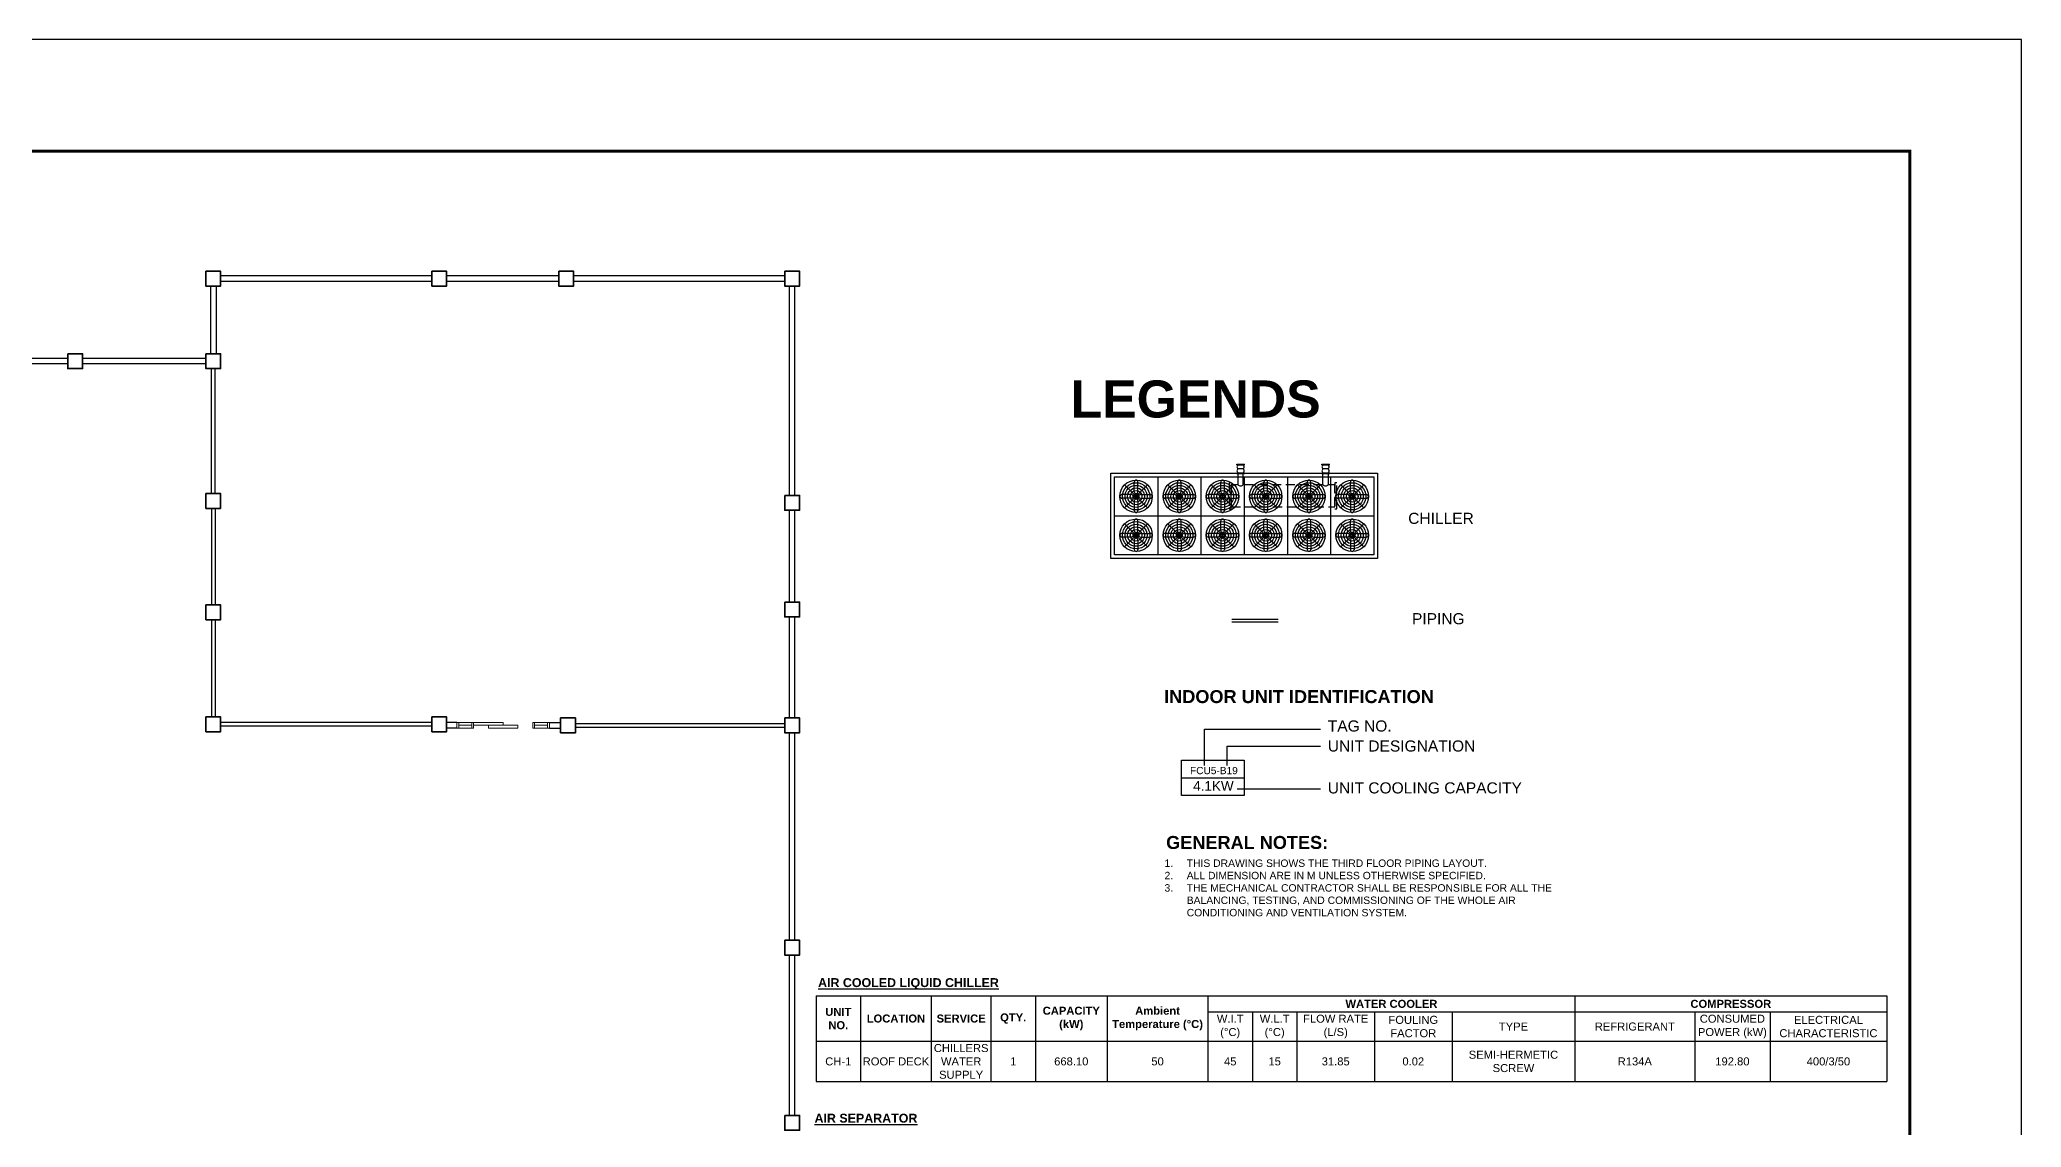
# Model space of a CAD drawing. Header units: millimetres. Extents: x 5 to 430, y 3 to 339.
# Drawn here: x 262.4 to 315.9, y 121.8 to 151.1 of the extents above; entities that cross this region are included whole.
import ezdxf

# ---------------------------------------------------------------- set-up
doc = ezdxf.new("R2010")
doc.units = ezdxf.units.MM
doc.header["$MEASUREMENT"] = 0
doc.linetypes.add('HIDDEN', pattern=[0.375, 0.25, -0.125])
for name, color, linetype in [('.1', 1, 'Continuous'), ('12- EQUIPMENT PIPING', 7, 'Continuous'), ('fcu line', 7, 'Continuous'), ('fcu return', 7, 'Continuous'), ('Legends', 7, 'Continuous'), ('template', 7, 'Continuous')]:
    doc.layers.add(name, color=color, linetype=linetype)
doc.styles.get("Standard").update_dxf_attribs({"font": 'arial.ttf'})

# ---------------------------------------------------------------- blocks, each defined once
blk = doc.blocks.new('*T19')
at = {"color": 0, "linetype": 'ByBlock', "lineweight": -2, "transparency": 16777216}
for p, q in [((0, 0), (28.899, 0)), ((0, 0), (0, -2.314)), ((1.2, 0), (1.2, -2.314)), ((3.111, 0), (3.111, -2.314)), ((4.721, 0), (4.721, -2.314)), ((5.921, 0), (5.921, -2.314)), ((7.856, 0), (7.856, -2.314)), ((10.578, 0), (10.578, -2.314)), ((20.48, 0), (20.48, -2.314)), ((28.899, 0), (28.899, -2.314)), ((10.578, -0.432), (28.899, -0.432)), ((11.778, -0.432), (11.778, -2.314)), ((12.978, -0.432), (12.978, -2.314)), ((15.072, -0.432), (15.072, -2.314)), ((17.166, -0.432), (17.166, -2.314)), ((23.716, -0.432), (23.716, -2.314)), ((25.749, -0.432), (25.749, -2.314)), ((0, -1.223), (28.899, -1.223)), ((0, -2.314), (28.899, -2.314))]:
    blk.add_line(p, q, dxfattribs=at)
at = {"color": 0, "transparency": 16777216, "char_height": 0.216, "attachment_point": 5}
for s, insert, width in [('{\\fArial|b1|i0|c0|p34;UNIT NO.}', (0.6, -0.612), 1.056), ('{\\fArial|b1|i0|c0|p34;LOCATION}', (2.156, -0.612), 1.76721), ('{\\fArial|b1|i0|c0|p34;SERVICE}', (3.916, -0.612), 1.46552), ('{\\fArial|b1|i0|c0|p34;QTY.}', (5.321, -0.612), 1.056), ('{\\fArial|b1|i0|c0|p34;CAPACITY (kW)}', (6.888, -0.612), 1.79116), ('{\\fArial|b1|i0|c0|p34;Ambient Temperature (\\C256;°C)}', (9.217, -0.612), 2.57791), ('W.I.T ({\\C256;°C)}', (11.178, -0.828), 1.056), ('W.L.T {\\C256;(°C)}', (12.378, -0.828), 1.056), ('FLOW RATE (L/S)', (14.025, -0.828), 1.95013), ('{\\fArial|b1|i0|c0|p34;WATER COOLER}', (15.529, -0.216), 9.75853), ('FOULING FACTOR', (16.119, -0.828), 1.95013), ('{\\fArial|b1|i0|c0|p34;COMPRESSOR}', (24.689, -0.216), 8.27423), ('CONSUMED POWER (kW)', (24.732, -0.828), 1.88942), ('ELECTRICAL CHARACTERISTIC', (27.324, -0.828), 3.00551), ('TYPE', (18.823, -0.828), 3.17027), ('REFRIGERANT', (22.098, -0.828), 3.0913), ('CHILLERS WATER SUPPLY', (3.916, -1.769), 1.46552), ('SEMI-HERMETIC SCREW', (18.823, -1.769), 3.17027), ('CH-1', (0.6, -1.769), 1.056), ('ROOF DECK', (2.156, -1.769), 1.76721), ('1', (5.321, -1.769), 1.056), ('668.10', (6.888, -1.769), 1.79116), ('50', (9.217, -1.769), 2.57791), ('45', (11.178, -1.769), 1.056), ('15', (12.378, -1.769), 1.056), ('31.85', (14.025, -1.769), 1.95013), ('0.02', (16.119, -1.769), 1.95013), ('R134A', (22.098, -1.769), 3.0913), ('192.80', (24.732, -1.769), 1.88942), ('400/3/50', (27.324, -1.769), 3.00551)]:
    blk.add_mtext(s, dxfattribs=dict(at, insert=insert, width=width))
blk = doc.blocks.new('A$C5C4829BB')
at = {"layer": '12- EQUIPMENT PIPING'}
for p, q in [((-0.104, 0), (-0.104, -0.01)), ((0.104, 0), (-0.104, 0)), ((0.104, 0), (0.104, -0.01)), ((-0.104, -0.01), (-0.104, -0.021)), ((0.104, -0.01), (-0.104, -0.01)), ((0.104, -0.01), (-0.104, -0.01)), ((0.104, -0.021), (-0.104, -0.021)), ((-0.104, -0.231), (-0.104, -0.241)), ((0.104, -0.231), (-0.104, -0.231)), ((-0.104, -0.241), (-0.104, -0.252)), ((0.104, -0.241), (-0.104, -0.241)), ((0.104, -0.241), (-0.104, -0.241)), ((0.104, -0.252), (-0.104, -0.252)), ((-0.081, -0.128), (-0.081, -0.123)), ((-0.081, -0.123), (0.081, -0.123)), ((-0.081, -0.128), (0.081, -0.128)), ((0.081, -0.128), (0.081, -0.123)), ((0.104, -0.01), (0.104, -0.021)), ((0.104, -0.231), (0.104, -0.241)), ((0.104, -0.241), (0.104, -0.252))]:
    blk.add_line(p, q, dxfattribs=at)
for centre, radius, start, end in [((-0.062, -0.073), 0.0375, 120, 240), ((-0.062, -0.178), 0.0375, 120, 240), ((-0.087, -0.031), 0.0116, 300, 60), ((-0.089, -0.118), 0.0147, 340.6616, 56.5259), ((-0.089, -0.133), 0.0149, 303.6567, 19.8306), ((-0.087, -0.221), 0.0116, 300, 60), ((0.089, -0.118), 0.0147, 123.4741, 199.3384), ((0.089, -0.133), 0.0149, 160.1694, 236.3433), ((0.087, -0.031), 0.0116, 120, 240), ((0.087, -0.221), 0.0116, 120, 240), ((0.062, -0.073), 0.0375, 300, 60), ((0.062, -0.178), 0.0375, 300, 60)]:
    blk.add_arc(centre, radius, start, end, dxfattribs=at)
blk = doc.blocks.new('A$C7569006E')
at = {"layer": '12- EQUIPMENT PIPING', "linetype": 'HIDDEN'}
for points in [[(-1.45, -0.65), (-1.4, -0.65), (-1.4, 0.05), (-1.45, 0.05)], [(1.4, -0.65), (1.45, -0.65), (1.45, 0.05), (1.4, 0.05)]]:
    blk.add_lwpolyline(points, close=True, dxfattribs=at)
for points in [[(1.222, -0.6), (1.4, -0.6), (1.4, 0), (-1.4, 0), (-1.4, -0.6), (-1.222, -0.6)], [(-1.072, -0.6), (1.072, -0.6)]]:
    blk.add_lwpolyline(points, dxfattribs=at)
at = {"layer": '12- EQUIPMENT PIPING', "linetype": 'Continuous'}
for points in [[(-1.072, -0.6), (-1.072, -0.9), (-1.222, -0.9), (-1.222, -0.6)], [(1.072, -0.6), (1.072, -0.9), (1.222, -0.9), (1.222, -0.6)]]:
    blk.add_lwpolyline(points, dxfattribs=at)
for centre in [(-1.147, -0.665), (1.147, -0.665)]:
    blk.add_arc(centre, 0.099, 40.7462, 139.2538, dxfattribs=at)
for p in [(-1.147, -0.9), (1.147, -0.9)]:
    blk.add_blockref('A$C5C4829BB', p, dxfattribs=at)
blk = doc.blocks.new('A$C3DE42100')
at = {"layer": '12- EQUIPMENT PIPING'}
for p, q in [((-6.207, -0.935), (-6.826, -0.315)), ((-6.826, -0.935), (-6.207, -0.315)), ((-6.566, -0.506), (-6.566, -0.234)), ((-6.468, -0.506), (-6.468, -0.239)), ((-5.04, -0.935), (-5.66, -0.315)), ((-5.66, -0.935), (-5.04, -0.315)), ((-5.399, -0.506), (-5.399, -0.234)), ((-5.301, -0.506), (-5.301, -0.239)), ((-3.874, -0.935), (-4.493, -0.315)), ((-4.493, -0.935), (-3.874, -0.315)), ((-4.232, -0.506), (-4.232, -0.234)), ((-4.134, -0.506), (-4.134, -0.239)), ((-2.707, -0.935), (-3.326, -0.315)), ((-3.326, -0.935), (-2.707, -0.315)), ((-3.066, -0.506), (-3.066, -0.234)), ((-2.968, -0.506), (-2.968, -0.239)), ((-1.54, -0.935), (-2.16, -0.315)), ((-2.16, -0.935), (-1.54, -0.315)), ((-1.899, -0.506), (-1.899, -0.234)), ((-1.801, -0.506), (-1.801, -0.239)), ((-0.374, -0.935), (-0.993, -0.315)), ((-0.993, -0.935), (-0.374, -0.315)), ((-0.732, -0.506), (-0.732, -0.234)), ((-0.634, -0.506), (-0.634, -0.239)), ((-6.636, -0.674), (-6.907, -0.674)), ((-6.636, -0.576), (-6.903, -0.576)), ((-6.561, -0.607), (-6.593, -0.607)), ((-6.561, -0.643), (-6.593, -0.643)), ((-6.59, -0.621), (-6.59, -0.629)), ((-6.566, -0.744), (-6.566, -1.011)), ((-6.535, -0.58), (-6.535, -0.549)), ((-6.535, -0.67), (-6.535, -0.701)), ((-6.513, -0.551), (-6.521, -0.551)), ((-6.521, -0.699), (-6.513, -0.699)), ((-6.499, -0.58), (-6.499, -0.549)), ((-6.499, -0.67), (-6.499, -0.701)), ((-6.472, -0.607), (-6.441, -0.607)), ((-6.472, -0.643), (-6.441, -0.643)), ((-6.468, -0.744), (-6.468, -1.016)), ((-6.443, -0.629), (-6.443, -0.621)), ((-6.398, -0.576), (-6.126, -0.576)), ((-6.398, -0.674), (-6.13, -0.674)), ((-5.469, -0.674), (-5.741, -0.674)), ((-5.469, -0.576), (-5.736, -0.576)), ((-5.395, -0.607), (-5.426, -0.607)), ((-5.395, -0.643), (-5.426, -0.643)), ((-5.424, -0.621), (-5.424, -0.629)), ((-5.399, -0.744), (-5.399, -1.011)), ((-5.368, -0.58), (-5.368, -0.549)), ((-5.368, -0.67), (-5.368, -0.701)), ((-5.346, -0.551), (-5.354, -0.551)), ((-5.354, -0.699), (-5.346, -0.699)), ((-5.332, -0.58), (-5.332, -0.549)), ((-5.332, -0.67), (-5.332, -0.701)), ((-5.305, -0.607), (-5.274, -0.607)), ((-5.305, -0.643), (-5.274, -0.643)), ((-5.301, -0.744), (-5.301, -1.016)), ((-5.276, -0.629), (-5.276, -0.621)), ((-5.231, -0.576), (-4.959, -0.576)), ((-5.231, -0.674), (-4.964, -0.674)), ((-4.302, -0.674), (-4.574, -0.674)), ((-4.302, -0.576), (-4.57, -0.576)), ((-4.228, -0.607), (-4.259, -0.607)), ((-4.228, -0.643), (-4.259, -0.643)), ((-4.257, -0.621), (-4.257, -0.629)), ((-4.232, -0.744), (-4.232, -1.011)), ((-4.201, -0.58), (-4.201, -0.549)), ((-4.201, -0.67), (-4.201, -0.701)), ((-4.179, -0.551), (-4.187, -0.551)), ((-4.187, -0.699), (-4.179, -0.699)), ((-4.165, -0.58), (-4.165, -0.549)), ((-4.165, -0.67), (-4.165, -0.701)), ((-4.139, -0.607), (-4.107, -0.607)), ((-4.139, -0.643), (-4.107, -0.643)), ((-4.134, -0.744), (-4.134, -1.016)), ((-4.11, -0.629), (-4.11, -0.621)), ((-4.064, -0.576), (-3.793, -0.576)), ((-4.064, -0.674), (-3.797, -0.674)), ((-3.136, -0.674), (-3.407, -0.674)), ((-3.136, -0.576), (-3.403, -0.576)), ((-3.061, -0.607), (-3.093, -0.607)), ((-3.061, -0.643), (-3.093, -0.643)), ((-3.09, -0.621), (-3.09, -0.629)), ((-3.066, -0.744), (-3.066, -1.011)), ((-3.035, -0.58), (-3.035, -0.549)), ((-3.035, -0.67), (-3.035, -0.701)), ((-3.013, -0.551), (-3.021, -0.551)), ((-3.021, -0.699), (-3.013, -0.699)), ((-2.999, -0.58), (-2.999, -0.549)), ((-2.999, -0.67), (-2.999, -0.701)), ((-2.972, -0.607), (-2.941, -0.607)), ((-2.972, -0.643), (-2.941, -0.643)), ((-2.968, -0.744), (-2.968, -1.016)), ((-2.943, -0.629), (-2.943, -0.621)), ((-2.898, -0.576), (-2.626, -0.576)), ((-2.898, -0.674), (-2.63, -0.674)), ((-1.969, -0.674), (-2.241, -0.674)), ((-1.969, -0.576), (-2.236, -0.576)), ((-1.895, -0.607), (-1.926, -0.607)), ((-1.895, -0.643), (-1.926, -0.643)), ((-1.924, -0.621), (-1.924, -0.629)), ((-1.899, -0.744), (-1.899, -1.011)), ((-1.868, -0.58), (-1.868, -0.549)), ((-1.868, -0.67), (-1.868, -0.701)), ((-1.846, -0.551), (-1.854, -0.551)), ((-1.854, -0.699), (-1.846, -0.699)), ((-1.832, -0.58), (-1.832, -0.549)), ((-1.832, -0.67), (-1.832, -0.701)), ((-1.805, -0.607), (-1.774, -0.607)), ((-1.805, -0.643), (-1.774, -0.643)), ((-1.801, -0.744), (-1.801, -1.016)), ((-1.776, -0.629), (-1.776, -0.621)), ((-1.731, -0.576), (-1.459, -0.576)), ((-1.731, -0.674), (-1.464, -0.674)), ((-0.802, -0.674), (-1.074, -0.674)), ((-0.802, -0.576), (-1.07, -0.576)), ((-0.728, -0.607), (-0.759, -0.607)), ((-0.728, -0.643), (-0.759, -0.643)), ((-0.757, -0.621), (-0.757, -0.629)), ((-0.732, -0.744), (-0.732, -1.011)), ((-0.701, -0.58), (-0.701, -0.549)), ((-0.701, -0.67), (-0.701, -0.701)), ((-0.679, -0.551), (-0.687, -0.551)), ((-0.687, -0.699), (-0.679, -0.699)), ((-0.665, -0.58), (-0.665, -0.549)), ((-0.665, -0.67), (-0.665, -0.701)), ((-0.639, -0.607), (-0.607, -0.607)), ((-0.639, -0.643), (-0.607, -0.643)), ((-0.634, -0.744), (-0.634, -1.016)), ((-0.61, -0.629), (-0.61, -0.621)), ((-0.564, -0.576), (-0.293, -0.576)), ((-0.564, -0.674), (-0.297, -0.674)), ((-6.207, -1.365), (-6.826, -1.985)), ((-6.826, -1.365), (-6.207, -1.985)), ((-6.566, -1.556), (-6.566, -1.289)), ((-6.535, -1.63), (-6.535, -1.599)), ((-6.521, -1.601), (-6.513, -1.601)), ((-6.499, -1.63), (-6.499, -1.599)), ((-6.468, -1.556), (-6.468, -1.284)), ((-5.04, -1.365), (-5.66, -1.985)), ((-5.66, -1.365), (-5.04, -1.985)), ((-5.399, -1.556), (-5.399, -1.289)), ((-5.368, -1.63), (-5.368, -1.599)), ((-5.354, -1.601), (-5.346, -1.601)), ((-5.332, -1.63), (-5.332, -1.599)), ((-5.301, -1.556), (-5.301, -1.284)), ((-3.874, -1.365), (-4.493, -1.985)), ((-4.493, -1.365), (-3.874, -1.985)), ((-4.232, -1.556), (-4.232, -1.289)), ((-4.201, -1.63), (-4.201, -1.599)), ((-4.187, -1.601), (-4.179, -1.601)), ((-4.165, -1.63), (-4.165, -1.599)), ((-4.134, -1.556), (-4.134, -1.284)), ((-2.707, -1.365), (-3.326, -1.985)), ((-3.326, -1.365), (-2.707, -1.985)), ((-3.066, -1.556), (-3.066, -1.289)), ((-3.035, -1.63), (-3.035, -1.599)), ((-3.021, -1.601), (-3.013, -1.601)), ((-2.999, -1.63), (-2.999, -1.599)), ((-2.968, -1.556), (-2.968, -1.284)), ((-1.54, -1.365), (-2.16, -1.985)), ((-2.16, -1.365), (-1.54, -1.985)), ((-1.899, -1.556), (-1.899, -1.289)), ((-1.868, -1.63), (-1.868, -1.599)), ((-1.854, -1.601), (-1.846, -1.601)), ((-1.832, -1.63), (-1.832, -1.599)), ((-1.801, -1.556), (-1.801, -1.284)), ((-0.374, -1.365), (-0.993, -1.985)), ((-0.993, -1.365), (-0.374, -1.985)), ((-0.732, -1.556), (-0.732, -1.289)), ((-0.701, -1.63), (-0.701, -1.599)), ((-0.687, -1.601), (-0.679, -1.601)), ((-0.665, -1.63), (-0.665, -1.599)), ((-0.634, -1.556), (-0.634, -1.284)), ((-6.636, -1.626), (-6.907, -1.626)), ((-6.636, -1.724), (-6.903, -1.724)), ((-6.561, -1.657), (-6.593, -1.657)), ((-6.561, -1.693), (-6.593, -1.693)), ((-6.59, -1.679), (-6.59, -1.671)), ((-6.566, -1.794), (-6.566, -2.066)), ((-6.535, -1.72), (-6.535, -1.751)), ((-6.513, -1.749), (-6.521, -1.749)), ((-6.499, -1.72), (-6.499, -1.751)), ((-6.472, -1.657), (-6.441, -1.657)), ((-6.472, -1.693), (-6.441, -1.693)), ((-6.468, -1.794), (-6.468, -2.061)), ((-6.443, -1.671), (-6.443, -1.679)), ((-6.398, -1.626), (-6.13, -1.626)), ((-6.398, -1.724), (-6.126, -1.724)), ((-5.469, -1.626), (-5.741, -1.626)), ((-5.469, -1.724), (-5.736, -1.724)), ((-5.395, -1.657), (-5.426, -1.657)), ((-5.395, -1.693), (-5.426, -1.693)), ((-5.424, -1.679), (-5.424, -1.671)), ((-5.399, -1.794), (-5.399, -2.066)), ((-5.368, -1.72), (-5.368, -1.751)), ((-5.346, -1.749), (-5.354, -1.749)), ((-5.332, -1.72), (-5.332, -1.751)), ((-5.305, -1.657), (-5.274, -1.657)), ((-5.305, -1.693), (-5.274, -1.693)), ((-5.301, -1.794), (-5.301, -2.061)), ((-5.276, -1.671), (-5.276, -1.679)), ((-5.231, -1.626), (-4.964, -1.626)), ((-5.231, -1.724), (-4.959, -1.724)), ((-4.302, -1.626), (-4.574, -1.626)), ((-4.302, -1.724), (-4.57, -1.724)), ((-4.228, -1.657), (-4.259, -1.657)), ((-4.228, -1.693), (-4.259, -1.693)), ((-4.257, -1.679), (-4.257, -1.671)), ((-4.232, -1.794), (-4.232, -2.066)), ((-4.201, -1.72), (-4.201, -1.751)), ((-4.179, -1.749), (-4.187, -1.749)), ((-4.165, -1.72), (-4.165, -1.751)), ((-4.139, -1.657), (-4.107, -1.657)), ((-4.139, -1.693), (-4.107, -1.693)), ((-4.134, -1.794), (-4.134, -2.061)), ((-4.11, -1.671), (-4.11, -1.679)), ((-4.064, -1.626), (-3.797, -1.626)), ((-4.064, -1.724), (-3.793, -1.724)), ((-3.136, -1.626), (-3.407, -1.626)), ((-3.136, -1.724), (-3.403, -1.724)), ((-3.061, -1.657), (-3.093, -1.657)), ((-3.061, -1.693), (-3.093, -1.693)), ((-3.09, -1.679), (-3.09, -1.671)), ((-3.066, -1.794), (-3.066, -2.066)), ((-3.035, -1.72), (-3.035, -1.751)), ((-3.013, -1.749), (-3.021, -1.749)), ((-2.999, -1.72), (-2.999, -1.751)), ((-2.972, -1.657), (-2.941, -1.657)), ((-2.972, -1.693), (-2.941, -1.693)), ((-2.968, -1.794), (-2.968, -2.061)), ((-2.943, -1.671), (-2.943, -1.679)), ((-2.898, -1.626), (-2.63, -1.626)), ((-2.898, -1.724), (-2.626, -1.724)), ((-1.969, -1.626), (-2.241, -1.626)), ((-1.969, -1.724), (-2.236, -1.724)), ((-1.895, -1.657), (-1.926, -1.657)), ((-1.895, -1.693), (-1.926, -1.693)), ((-1.924, -1.679), (-1.924, -1.671)), ((-1.899, -1.794), (-1.899, -2.066)), ((-1.868, -1.72), (-1.868, -1.751)), ((-1.846, -1.749), (-1.854, -1.749)), ((-1.832, -1.72), (-1.832, -1.751)), ((-1.805, -1.657), (-1.774, -1.657)), ((-1.805, -1.693), (-1.774, -1.693)), ((-1.801, -1.794), (-1.801, -2.061)), ((-1.776, -1.671), (-1.776, -1.679)), ((-1.731, -1.626), (-1.464, -1.626)), ((-1.731, -1.724), (-1.459, -1.724)), ((-0.802, -1.626), (-1.074, -1.626)), ((-0.802, -1.724), (-1.07, -1.724)), ((-0.728, -1.657), (-0.759, -1.657)), ((-0.728, -1.693), (-0.759, -1.693)), ((-0.757, -1.679), (-0.757, -1.671)), ((-0.732, -1.794), (-0.732, -2.066)), ((-0.701, -1.72), (-0.701, -1.751)), ((-0.679, -1.749), (-0.687, -1.749)), ((-0.665, -1.72), (-0.665, -1.751)), ((-0.639, -1.657), (-0.607, -1.657)), ((-0.639, -1.693), (-0.607, -1.693)), ((-0.634, -1.794), (-0.634, -2.061)), ((-0.61, -1.671), (-0.61, -1.679)), ((-0.564, -1.626), (-0.297, -1.626)), ((-0.564, -1.724), (-0.293, -1.724))]:
    blk.add_line(p, q, dxfattribs=at)
at = {"layer": '12- EQUIPMENT PIPING', "linetype": 'Continuous'}
for p, q in [((-5.933, -2.2), (-5.933, -0.1)), ((-4.767, -2.2), (-4.767, -0.1)), ((-3.6, -2.2), (-3.6, -0.1)), ((-2.433, -2.2), (-2.433, -0.1)), ((-1.267, -2.2), (-1.267, -0.1)), ((-0.1, -1.15), (-7.1, -1.15))]:
    blk.add_line(p, q, dxfattribs=at)
for points in [[(-7.2, 0), (0, 0), (0, -2.3), (-7.2, -2.3)], [(-7.1, -0.1), (-0.1, -0.1), (-0.1, -2.2), (-7.1, -2.2)]]:
    blk.add_lwpolyline(points, close=True, dxfattribs=at)
at = {"layer": '12- EQUIPMENT PIPING'}
for centre, radius in [((-6.517, -0.625), 0.438), ((-6.517, -0.625), 0.368), ((-6.517, -0.625), 0.297), ((-6.517, -0.625), 0.227), ((-6.517, -0.625), 0.157), ((-5.35, -0.625), 0.438), ((-5.35, -0.625), 0.368), ((-5.35, -0.625), 0.297), ((-5.35, -0.625), 0.227), ((-5.35, -0.625), 0.157), ((-4.183, -0.625), 0.438), ((-4.183, -0.625), 0.368), ((-4.183, -0.625), 0.297), ((-4.183, -0.625), 0.227), ((-4.183, -0.625), 0.157), ((-3.017, -0.625), 0.438), ((-3.017, -0.625), 0.368), ((-3.017, -0.625), 0.297), ((-3.017, -0.625), 0.227), ((-3.017, -0.625), 0.157), ((-1.85, -0.625), 0.438), ((-1.85, -0.625), 0.368), ((-1.85, -0.625), 0.297), ((-1.85, -0.625), 0.227), ((-1.85, -0.625), 0.157), ((-0.683, -0.625), 0.438), ((-0.683, -0.625), 0.368), ((-0.683, -0.625), 0.297), ((-0.683, -0.625), 0.227), ((-0.683, -0.625), 0.157), ((-6.517, -0.625), 0.0481), ((-6.517, -0.625), 0.0481), ((-6.517, -0.625), 0.0481), ((-6.517, -0.625), 0.0481), ((-5.35, -0.625), 0.0481), ((-5.35, -0.625), 0.0481), ((-5.35, -0.625), 0.0481), ((-5.35, -0.625), 0.0481), ((-4.183, -0.625), 0.0481), ((-4.183, -0.625), 0.0481), ((-4.183, -0.625), 0.0481), ((-4.183, -0.625), 0.0481), ((-3.017, -0.625), 0.0481), ((-3.017, -0.625), 0.0481), ((-3.017, -0.625), 0.0481), ((-3.017, -0.625), 0.0481), ((-1.85, -0.625), 0.0481), ((-1.85, -0.625), 0.0481), ((-1.85, -0.625), 0.0481), ((-1.85, -0.625), 0.0481), ((-0.683, -0.625), 0.0481), ((-0.683, -0.625), 0.0481), ((-0.683, -0.625), 0.0481), ((-0.683, -0.625), 0.0481), ((-6.517, -1.675), 0.438), ((-6.517, -1.675), 0.368), ((-6.517, -1.675), 0.297), ((-6.517, -1.675), 0.227), ((-6.517, -1.675), 0.157), ((-5.35, -1.675), 0.438), ((-5.35, -1.675), 0.368), ((-5.35, -1.675), 0.297), ((-5.35, -1.675), 0.227), ((-5.35, -1.675), 0.157), ((-4.183, -1.675), 0.438), ((-4.183, -1.675), 0.368), ((-4.183, -1.675), 0.297), ((-4.183, -1.675), 0.227), ((-4.183, -1.675), 0.157), ((-3.017, -1.675), 0.438), ((-3.017, -1.675), 0.368), ((-3.017, -1.675), 0.297), ((-3.017, -1.675), 0.227), ((-3.017, -1.675), 0.157), ((-1.85, -1.675), 0.438), ((-1.85, -1.675), 0.368), ((-1.85, -1.675), 0.297), ((-1.85, -1.675), 0.227), ((-1.85, -1.675), 0.157), ((-0.683, -1.675), 0.438), ((-0.683, -1.675), 0.368), ((-0.683, -1.675), 0.297), ((-0.683, -1.675), 0.227), ((-0.683, -1.675), 0.157), ((-6.517, -1.675), 0.0481), ((-6.517, -1.675), 0.0481), ((-6.517, -1.675), 0.0481), ((-6.517, -1.675), 0.0481), ((-5.35, -1.675), 0.0481), ((-5.35, -1.675), 0.0481), ((-5.35, -1.675), 0.0481), ((-5.35, -1.675), 0.0481), ((-4.183, -1.675), 0.0481), ((-4.183, -1.675), 0.0481), ((-4.183, -1.675), 0.0481), ((-4.183, -1.675), 0.0481), ((-3.017, -1.675), 0.0481), ((-3.017, -1.675), 0.0481), ((-3.017, -1.675), 0.0481), ((-3.017, -1.675), 0.0481), ((-1.85, -1.675), 0.0481), ((-1.85, -1.675), 0.0481), ((-1.85, -1.675), 0.0481), ((-1.85, -1.675), 0.0481), ((-0.683, -1.675), 0.0481), ((-0.683, -1.675), 0.0481), ((-0.683, -1.675), 0.0481), ((-0.683, -1.675), 0.0481)]:
    blk.add_circle(centre, radius, dxfattribs=at)
for centre, radius, start, end in [((-6.514, -0.239), 0.0516, 93.0001, 179.9416), ((-6.521, -0.506), 0.045, 180, 270), ((-6.519, -0.239), 0.0516, 0.0584, 86.9999), ((-6.513, -0.506), 0.045, 270, 360), ((-5.347, -0.239), 0.0516, 93.0001, 179.9416), ((-5.354, -0.506), 0.045, 180, 270), ((-5.353, -0.239), 0.0516, 0.0584, 86.9999), ((-5.346, -0.506), 0.045, 270, 360), ((-4.181, -0.239), 0.0516, 93.0001, 179.9416), ((-4.187, -0.506), 0.045, 180, 270), ((-4.186, -0.239), 0.0516, 0.0584, 86.9999), ((-4.179, -0.506), 0.045, 270, 360), ((-3.014, -0.239), 0.0516, 93.0001, 179.9416), ((-3.021, -0.506), 0.045, 180, 270), ((-3.019, -0.239), 0.0516, 0.0584, 86.9999), ((-3.013, -0.506), 0.045, 270, 360), ((-1.847, -0.239), 0.0516, 93.0001, 179.9416), ((-1.854, -0.506), 0.045, 180, 270), ((-1.853, -0.239), 0.0516, 0.0584, 86.9999), ((-1.846, -0.506), 0.045, 270, 360), ((-0.681, -0.239), 0.0516, 93.0001, 179.9416), ((-0.687, -0.506), 0.045, 180, 270), ((-0.686, -0.239), 0.0516, 0.0584, 86.9999), ((-0.679, -0.506), 0.045, 270, 360), ((-6.903, -0.628), 0.0516, 90.0584, 176.9999), ((-6.903, -0.622), 0.0516, 183.0001, 269.9416), ((-6.636, -0.621), 0.045, 360, 90), ((-6.636, -0.629), 0.045, 270, 360), ((-6.517, -0.625), 0.0738, 104.1169, 165.8831), ((-6.517, -0.625), 0.0738, 194.1169, 255.8831), ((-6.521, -0.744), 0.045, 90, 180), ((-6.514, -1.011), 0.0516, 180.0584, 266.9999), ((-6.519, -1.011), 0.0516, 273.0001, 359.9416), ((-6.513, -0.744), 0.045, 360, 90), ((-6.517, -0.625), 0.0738, 14.1169, 75.8831), ((-6.517, -0.625), 0.0738, 284.1169, 345.8831), ((-6.398, -0.621), 0.045, 90, 180), ((-6.398, -0.629), 0.045, 180, 270), ((-6.13, -0.628), 0.0516, 3.0001, 89.9416), ((-6.13, -0.622), 0.0516, 270.0584, 356.9999), ((-5.736, -0.628), 0.0516, 90.0584, 176.9999), ((-5.736, -0.622), 0.0516, 183.0001, 269.9416), ((-5.469, -0.621), 0.045, 360, 90), ((-5.469, -0.629), 0.045, 270, 360), ((-5.35, -0.625), 0.0738, 104.1169, 165.8831), ((-5.35, -0.625), 0.0738, 194.1169, 255.8831), ((-5.354, -0.744), 0.045, 90, 180), ((-5.347, -1.011), 0.0516, 180.0584, 266.9999), ((-5.353, -1.011), 0.0516, 273.0001, 359.9416), ((-5.346, -0.744), 0.045, 360, 90), ((-5.35, -0.625), 0.0738, 14.1169, 75.8831), ((-5.35, -0.625), 0.0738, 284.1169, 345.8831), ((-5.231, -0.621), 0.045, 90, 180), ((-5.231, -0.629), 0.045, 180, 270), ((-4.964, -0.628), 0.0516, 3.0001, 89.9416), ((-4.964, -0.622), 0.0516, 270.0584, 356.9999), ((-4.57, -0.628), 0.0516, 90.0584, 176.9999), ((-4.57, -0.622), 0.0516, 183.0001, 269.9416), ((-4.302, -0.621), 0.045, 360, 90), ((-4.302, -0.629), 0.045, 270, 360), ((-4.183, -0.625), 0.0738, 104.1169, 165.8831), ((-4.183, -0.625), 0.0738, 194.1169, 255.8831), ((-4.187, -0.744), 0.045, 90, 180), ((-4.181, -1.011), 0.0516, 180.0584, 266.9999), ((-4.186, -1.011), 0.0516, 273.0001, 359.9416), ((-4.179, -0.744), 0.045, 360, 90), ((-4.183, -0.625), 0.0738, 14.1169, 75.8831), ((-4.183, -0.625), 0.0738, 284.1169, 345.8831), ((-4.064, -0.621), 0.045, 90, 180), ((-4.064, -0.629), 0.045, 180, 270), ((-3.797, -0.628), 0.0516, 3.0001, 89.9416), ((-3.797, -0.622), 0.0516, 270.0584, 356.9999), ((-3.403, -0.628), 0.0516, 90.0584, 176.9999), ((-3.403, -0.622), 0.0516, 183.0001, 269.9416), ((-3.136, -0.621), 0.045, 360, 90), ((-3.136, -0.629), 0.045, 270, 360), ((-3.017, -0.625), 0.0738, 104.1169, 165.8831), ((-3.017, -0.625), 0.0738, 194.1169, 255.8831), ((-3.021, -0.744), 0.045, 90, 180), ((-3.014, -1.011), 0.0516, 180.0584, 266.9999), ((-3.019, -1.011), 0.0516, 273.0001, 359.9416), ((-3.013, -0.744), 0.045, 360, 90), ((-3.017, -0.625), 0.0738, 14.1169, 75.8831), ((-3.017, -0.625), 0.0738, 284.1169, 345.8831), ((-2.898, -0.621), 0.045, 90, 180), ((-2.898, -0.629), 0.045, 180, 270), ((-2.63, -0.628), 0.0516, 3.0001, 89.9416), ((-2.63, -0.622), 0.0516, 270.0584, 356.9999), ((-2.236, -0.628), 0.0516, 90.0584, 176.9999), ((-2.236, -0.622), 0.0516, 183.0001, 269.9416), ((-1.969, -0.621), 0.045, 360, 90), ((-1.969, -0.629), 0.045, 270, 360), ((-1.85, -0.625), 0.0738, 104.1169, 165.8831), ((-1.85, -0.625), 0.0738, 194.1169, 255.8831), ((-1.854, -0.744), 0.045, 90, 180), ((-1.847, -1.011), 0.0516, 180.0584, 266.9999), ((-1.853, -1.011), 0.0516, 273.0001, 359.9416), ((-1.846, -0.744), 0.045, 360, 90), ((-1.85, -0.625), 0.0738, 14.1169, 75.8831), ((-1.85, -0.625), 0.0738, 284.1169, 345.8831), ((-1.731, -0.621), 0.045, 90, 180), ((-1.731, -0.629), 0.045, 180, 270), ((-1.464, -0.628), 0.0516, 3.0001, 89.9416), ((-1.464, -0.622), 0.0516, 270.0584, 356.9999), ((-1.07, -0.628), 0.0516, 90.0584, 176.9999), ((-1.07, -0.622), 0.0516, 183.0001, 269.9416), ((-0.802, -0.621), 0.045, 360, 90), ((-0.802, -0.629), 0.045, 270, 360), ((-0.683, -0.625), 0.0738, 104.1169, 165.8831), ((-0.683, -0.625), 0.0738, 194.1169, 255.8831), ((-0.687, -0.744), 0.045, 90, 180), ((-0.681, -1.011), 0.0516, 180.0584, 266.9999), ((-0.686, -1.011), 0.0516, 273.0001, 359.9416), ((-0.679, -0.744), 0.045, 360, 90), ((-0.683, -0.625), 0.0738, 14.1169, 75.8831), ((-0.683, -0.625), 0.0738, 284.1169, 345.8831), ((-0.564, -0.621), 0.045, 90, 180), ((-0.564, -0.629), 0.045, 180, 270), ((-0.297, -0.628), 0.0516, 3.0001, 89.9416), ((-0.297, -0.622), 0.0516, 270.0584, 356.9999), ((-6.517, -1.675), 0.0738, 104.1169, 165.8831), ((-6.514, -1.289), 0.0516, 93.0001, 179.9416), ((-6.521, -1.556), 0.045, 180, 270), ((-6.519, -1.289), 0.0516, 0.0584, 86.9999), ((-6.513, -1.556), 0.045, 270, 0), ((-6.517, -1.675), 0.0738, 14.1169, 75.8831), ((-5.35, -1.675), 0.0738, 104.1169, 165.8831), ((-5.347, -1.289), 0.0516, 93.0001, 179.9416), ((-5.354, -1.556), 0.045, 180, 270), ((-5.353, -1.289), 0.0516, 0.0584, 86.9999), ((-5.346, -1.556), 0.045, 270, 0), ((-5.35, -1.675), 0.0738, 14.1169, 75.8831), ((-4.183, -1.675), 0.0738, 104.1169, 165.8831), ((-4.181, -1.289), 0.0516, 93.0001, 179.9416), ((-4.187, -1.556), 0.045, 180, 270), ((-4.186, -1.289), 0.0516, 0.0584, 86.9999), ((-4.179, -1.556), 0.045, 270, 0), ((-4.183, -1.675), 0.0738, 14.1169, 75.8831), ((-3.017, -1.675), 0.0738, 104.1169, 165.8831), ((-3.014, -1.289), 0.0516, 93.0001, 179.9416), ((-3.021, -1.556), 0.045, 180, 270), ((-3.019, -1.289), 0.0516, 0.0584, 86.9999), ((-3.013, -1.556), 0.045, 270, 0), ((-3.017, -1.675), 0.0738, 14.1169, 75.8831), ((-1.85, -1.675), 0.0738, 104.1169, 165.8831), ((-1.847, -1.289), 0.0516, 93.0001, 179.9416), ((-1.854, -1.556), 0.045, 180, 270), ((-1.853, -1.289), 0.0516, 0.0584, 86.9999), ((-1.846, -1.556), 0.045, 270, 0), ((-1.85, -1.675), 0.0738, 14.1169, 75.8831), ((-0.683, -1.675), 0.0738, 104.1169, 165.8831), ((-0.681, -1.289), 0.0516, 93.0001, 179.9416), ((-0.687, -1.556), 0.045, 180, 270), ((-0.686, -1.289), 0.0516, 0.0584, 86.9999), ((-0.679, -1.556), 0.045, 270, 0), ((-0.683, -1.675), 0.0738, 14.1169, 75.8831), ((-6.903, -1.678), 0.0516, 90.0584, 176.9999), ((-6.903, -1.672), 0.0516, 183.0001, 269.9416), ((-6.636, -1.671), 0.045, 0, 90), ((-6.636, -1.679), 0.045, 270, 0), ((-6.517, -1.675), 0.0738, 194.1169, 255.8831), ((-6.521, -1.794), 0.045, 90, 180), ((-6.514, -2.061), 0.0516, 180.0584, 266.9999), ((-6.519, -2.061), 0.0516, 273.0001, 359.9416), ((-6.513, -1.794), 0.045, 0, 90), ((-6.517, -1.675), 0.0738, 284.1169, 345.8831), ((-6.398, -1.671), 0.045, 90, 180), ((-6.398, -1.679), 0.045, 180, 270), ((-6.13, -1.678), 0.0516, 3.0001, 89.9416), ((-6.13, -1.672), 0.0516, 270.0584, 356.9999), ((-5.736, -1.678), 0.0516, 90.0584, 176.9999), ((-5.736, -1.672), 0.0516, 183.0001, 269.9416), ((-5.469, -1.671), 0.045, 0, 90), ((-5.469, -1.679), 0.045, 270, 0), ((-5.35, -1.675), 0.0738, 194.1169, 255.8831), ((-5.354, -1.794), 0.045, 90, 180), ((-5.347, -2.061), 0.0516, 180.0584, 266.9999), ((-5.353, -2.061), 0.0516, 273.0001, 359.9416), ((-5.346, -1.794), 0.045, 0, 90), ((-5.35, -1.675), 0.0738, 284.1169, 345.8831), ((-5.231, -1.671), 0.045, 90, 180), ((-5.231, -1.679), 0.045, 180, 270), ((-4.964, -1.678), 0.0516, 3.0001, 89.9416), ((-4.964, -1.672), 0.0516, 270.0584, 356.9999), ((-4.57, -1.678), 0.0516, 90.0584, 176.9999), ((-4.57, -1.672), 0.0516, 183.0001, 269.9416), ((-4.302, -1.671), 0.045, 0, 90), ((-4.302, -1.679), 0.045, 270, 0), ((-4.183, -1.675), 0.0738, 194.1169, 255.8831), ((-4.187, -1.794), 0.045, 90, 180), ((-4.181, -2.061), 0.0516, 180.0584, 266.9999), ((-4.186, -2.061), 0.0516, 273.0001, 359.9416), ((-4.179, -1.794), 0.045, 0, 90), ((-4.183, -1.675), 0.0738, 284.1169, 345.8831), ((-4.064, -1.671), 0.045, 90, 180), ((-4.064, -1.679), 0.045, 180, 270), ((-3.797, -1.678), 0.0516, 3.0001, 89.9416), ((-3.797, -1.672), 0.0516, 270.0584, 356.9999), ((-3.403, -1.678), 0.0516, 90.0584, 176.9999), ((-3.403, -1.672), 0.0516, 183.0001, 269.9416), ((-3.136, -1.671), 0.045, 0, 90), ((-3.136, -1.679), 0.045, 270, 0), ((-3.017, -1.675), 0.0738, 194.1169, 255.8831), ((-3.021, -1.794), 0.045, 90, 180), ((-3.014, -2.061), 0.0516, 180.0584, 266.9999), ((-3.019, -2.061), 0.0516, 273.0001, 359.9416), ((-3.013, -1.794), 0.045, 0, 90), ((-3.017, -1.675), 0.0738, 284.1169, 345.8831), ((-2.898, -1.671), 0.045, 90, 180), ((-2.898, -1.679), 0.045, 180, 270), ((-2.63, -1.678), 0.0516, 3.0001, 89.9416), ((-2.63, -1.672), 0.0516, 270.0584, 356.9999), ((-2.236, -1.678), 0.0516, 90.0584, 176.9999), ((-2.236, -1.672), 0.0516, 183.0001, 269.9416), ((-1.969, -1.671), 0.045, 0, 90), ((-1.969, -1.679), 0.045, 270, 0), ((-1.85, -1.675), 0.0738, 194.1169, 255.8831), ((-1.854, -1.794), 0.045, 90, 180), ((-1.847, -2.061), 0.0516, 180.0584, 266.9999), ((-1.853, -2.061), 0.0516, 273.0001, 359.9416), ((-1.846, -1.794), 0.045, 0, 90), ((-1.85, -1.675), 0.0738, 284.1169, 345.8831), ((-1.731, -1.671), 0.045, 90, 180), ((-1.731, -1.679), 0.045, 180, 270), ((-1.464, -1.678), 0.0516, 3.0001, 89.9416), ((-1.464, -1.672), 0.0516, 270.0584, 356.9999), ((-1.07, -1.678), 0.0516, 90.0584, 176.9999), ((-1.07, -1.672), 0.0516, 183.0001, 269.9416), ((-0.802, -1.671), 0.045, 0, 90), ((-0.802, -1.679), 0.045, 270, 0), ((-0.683, -1.675), 0.0738, 194.1169, 255.8831), ((-0.687, -1.794), 0.045, 90, 180), ((-0.681, -2.061), 0.0516, 180.0584, 266.9999), ((-0.686, -2.061), 0.0516, 273.0001, 359.9416), ((-0.679, -1.794), 0.045, 0, 90), ((-0.683, -1.675), 0.0738, 284.1169, 345.8831), ((-0.564, -1.671), 0.045, 90, 180), ((-0.564, -1.679), 0.045, 180, 270), ((-0.297, -1.678), 0.0516, 3.0001, 89.9416), ((-0.297, -1.672), 0.0516, 270.0584, 356.9999)]:
    blk.add_arc(centre, radius, start, end, dxfattribs=at)
at = {"layer": '12- EQUIPMENT PIPING', "linetype": 'Continuous'}
blk.add_blockref('A$C7569006E', (-4.65, -1.39), dxfattribs=at)

msp = doc.modelspace()

# ---------------------------------------------------------------- linework, layer by layer
at = {"layer": '.1', "color": 0}
msp.add_line((315.915, 151.145), (216.639, 151.145), dxfattribs=at)
at = {"color": 8, "lineweight": 25}
for p, q in [((267.039, 144.498), (267.039, 142.673)), ((267.189, 144.498), (267.189, 142.673)), ((273.014, 144.773), (267.314, 144.773)), ((273.014, 144.623), (267.314, 144.623)), ((276.439, 144.773), (273.414, 144.773)), ((276.439, 144.623), (273.414, 144.623)), ((282.539, 144.773), (276.839, 144.773)), ((282.539, 144.623), (276.839, 144.623)), ((282.664, 138.848), (282.664, 144.498)), ((282.814, 138.848), (282.814, 144.498)), ((263.189, 142.548), (257.589, 142.548)), ((263.189, 142.398), (257.589, 142.398)), ((266.914, 142.548), (263.589, 142.548)), ((266.914, 142.398), (263.589, 142.398)), ((282.664, 135.973), (282.664, 138.448)), ((282.814, 135.973), (282.814, 138.448)), ((282.664, 132.848), (282.664, 135.573)), ((282.814, 132.848), (282.814, 135.573)), ((273.014, 132.724), (267.314, 132.724)), ((276.889, 132.698), (282.539, 132.698)), ((273.014, 132.624), (267.314, 132.624)), ((276.889, 132.598), (282.539, 132.598)), ((282.664, 126.848), (282.664, 132.448)), ((282.814, 126.848), (282.814, 132.448)), ((282.664, 122.123), (282.664, 126.448)), ((282.814, 122.123), (282.814, 126.448))]:
    msp.add_line(p, q, dxfattribs=at)
at = {"color": 8, "linetype": 'ByBlock', "lineweight": 25}
for p, q in [((267.064, 138.898), (267.064, 142.273)), ((267.164, 138.898), (267.164, 142.273)), ((267.064, 138.498), (267.064, 135.898)), ((267.164, 138.498), (267.164, 135.898)), ((267.064, 135.498), (267.064, 132.874)), ((267.164, 135.498), (267.164, 132.874))]:
    msp.add_line(p, q, dxfattribs=at)
at = {"color": 8, "linetype": 'Continuous', "lineweight": 25}
for p, q in [((273.689, 132.724), (273.414, 132.724)), ((276.189, 132.723), (276.489, 132.723)), ((273.689, 132.573), (273.414, 132.573)), ((276.189, 132.573), (276.489, 132.573))]:
    msp.add_line(p, q, dxfattribs=at)
at = {"color": 8, "linetype": 'ByBlock', "lineweight": 13}
for p, q in [((274.089, 132.723), (273.739, 132.723)), ((273.739, 132.648), (274.089, 132.648)), ((275.789, 132.723), (276.139, 132.723)), ((276.139, 132.648), (275.789, 132.648)), ((274.089, 132.573), (273.739, 132.573)), ((275.789, 132.573), (276.139, 132.573))]:
    msp.add_line(p, q, dxfattribs=at)
at = {"color": 8, "lineweight": 35}
for points in [[(266.914, 144.898), (267.314, 144.898), (267.314, 144.498), (266.914, 144.498)], [(273.014, 144.898), (273.414, 144.898), (273.414, 144.498), (273.014, 144.498)], [(276.439, 144.898), (276.839, 144.898), (276.839, 144.498), (276.439, 144.498)], [(282.539, 144.898), (282.939, 144.898), (282.939, 144.498), (282.539, 144.498)], [(263.189, 142.673), (263.589, 142.673), (263.589, 142.273), (263.189, 142.273)], [(266.914, 142.673), (267.314, 142.673), (267.314, 142.273), (266.914, 142.273)], [(282.539, 138.848), (282.939, 138.848), (282.939, 138.448), (282.539, 138.448)], [(282.539, 135.973), (282.939, 135.973), (282.939, 135.573), (282.539, 135.573)], [(282.539, 132.848), (282.939, 132.848), (282.939, 132.448), (282.539, 132.448)], [(282.539, 126.848), (282.939, 126.848), (282.939, 126.448), (282.539, 126.448)], [(282.539, 122.123), (282.939, 122.123), (282.939, 121.723), (282.539, 121.723)]]:
    msp.add_lwpolyline(points, close=True, dxfattribs=at)
at = {"color": 8, "linetype": 'ByBlock', "lineweight": 35}
for points in [[(266.914, 138.898), (267.314, 138.898), (267.314, 138.498), (266.914, 138.498)], [(266.914, 135.898), (267.314, 135.898), (267.314, 135.498), (266.914, 135.498)], [(266.914, 132.874), (267.314, 132.874), (267.314, 132.474), (266.914, 132.474)], [(273.014, 132.874), (273.414, 132.874), (273.414, 132.474), (273.014, 132.474)], [(276.489, 132.848), (276.889, 132.848), (276.889, 132.448), (276.489, 132.448)]]:
    msp.add_lwpolyline(points, close=True, dxfattribs=at)
at = {"color": 8, "linetype": 'ByBlock', "lineweight": 13}
for points in [[(273.739, 132.723), (273.739, 132.573), (273.689, 132.573), (273.689, 132.723)], [(274.139, 132.723), (274.139, 132.573), (274.089, 132.573), (274.089, 132.723)], [(274.139, 132.723), (274.939, 132.723), (274.939, 132.648), (274.139, 132.648)], [(274.539, 132.648), (275.339, 132.648), (275.339, 132.573), (274.539, 132.573)], [(275.739, 132.723), (275.739, 132.573), (275.789, 132.573), (275.789, 132.723)], [(276.139, 132.723), (276.139, 132.573), (276.189, 132.573), (276.189, 132.723)]]:
    msp.add_lwpolyline(points, close=True, dxfattribs=at)
at = {"layer": 'fcu line', "linetype": 'Continuous'}
msp.add_line((295.852, 135.499), (294.607, 135.499), dxfattribs=at)
at = {"layer": 'fcu return', "linetype": 'Continuous'}
msp.add_line((295.852, 135.429), (294.607, 135.429), dxfattribs=at)
at = {"layer": 'Legends'}
for p, q in [((293.868, 131.568), (293.868, 132.548)), ((293.868, 132.548), (297.003, 132.548)), ((294.477, 131.568), (294.477, 132.083)), ((294.477, 132.083), (297.003, 132.083)), ((294.753, 130.936), (297.003, 130.936))]:
    msp.add_line(p, q, dxfattribs=at)
at = {"layer": 'Legends', "linetype": 'Continuous', "lineweight": 25}
msp.add_line((293.249, 131.232), (294.941, 131.232), dxfattribs=at)
at = {"layer": 'Legends'}
msp.add_lwpolyline([(293.249, 131.706), (294.941, 131.706), (294.941, 130.757), (293.249, 130.757)], close=True, dxfattribs=at)
at = {"layer": 'template'}
msp.add_line((315.915, 80.75), (315.915, 151.145), dxfattribs=at)
at = {"layer": 'template', "linetype": 'Continuous', "const_width": 0.0853}
msp.add_lwpolyline([(222.656, 83.758), (312.907, 83.758), (312.907, 148.137), (222.656, 148.137)], close=True, dxfattribs=at)

# ---------------------------------------------------------------- block references
msp.add_blockref('*T19', (283.384, 125.349))
at = {"layer": '12- EQUIPMENT PIPING', "linetype": 'Continuous', "rotation": 180}
msp.add_blockref('A$C3DE42100', (291.338, 137.15), dxfattribs=at)

# ---------------------------------------------------------------- texts
at = {"char_height": 0.24, "attachment_point": 1}
for s, insert in [('{\\fArial|b1|i0|c0|p34;\\LAIR COOLED LIQUID CHILLER}', (283.438, 125.827)), ('{\\fArial|b1|i0|c0|p34;\\LAIR SEPARATOR}', (283.343, 122.17))]:
    msp.add_mtext_dynamic_manual_height_columns(s, width=5.54192, gutter_width=1, heights=[0], dxfattribs=dict(at, insert=insert))
at = {"layer": 'Legends', "attachment_point": 1}
for s, width, insert, char_height in [('{\\fArial|b1|i0|c0|p34;LEGENDS}', 9.67592, (290.252, 141.952), 1), ('CHILLER', 11.26859, (299.366, 138.382), 0.3), ('PIPING ', 2.8662, (299.469, 135.674), 0.3), ('{\\fArial|b1|i0|c0|p34;INDOOR UNIT IDENTIFICATION}', 10.05204, (292.779, 133.598), 0.35), ('TAG NO.', 2.07651, (297.196, 132.78), 0.3), ('UNIT DESIGNATION', 4.21058, (297.196, 132.24), 0.3), ('UNIT COOLING CAPACITY', 5.52188, (297.196, 131.11), 0.3), ('{\\fArial|b1|i0|c0|p34;GENERAL NOTES:}', 10.05204, (292.833, 129.663), 0.35), ('\\pi-0.6,l0.8,t0.8;1.^ITHIS DRAWING SHOWS THE THIRD FLOOR PIPING LAYOUT.\\P2.^IALL DIMENSION ARE IN M UNLESS OTHERWISE SPECIFIED.\\P3.^ITHE MECHANICAL CONTRACTOR SHALL BE RESPONSIBLE FOR ALL THE BALANCING, TESTING, AND COMMISSIONING OF THE WHOLE AIR CONDITIONING AND VENTILATION SYSTEM.', 10.96845, (292.588, 129.029), 0.2)]:
    msp.add_mtext_dynamic_manual_height_columns(s, width=width, gutter_width=1, heights=[0], dxfattribs=dict(at, insert=insert, char_height=char_height))
at = {"layer": 'Legends', "linetype": 'Continuous', "lineweight": 25, "attachment_point": 1}
for s, width, insert, char_height in [('FCU5-B19', 0.44811, (293.477, 131.525), 0.1955), ('4.1KW', 0.23674, (293.562, 131.143), 0.2607)]:
    msp.add_mtext_dynamic_manual_height_columns(s, width=width, gutter_width=1.011, heights=[0], dxfattribs=dict(at, insert=insert, char_height=char_height))

doc.saveas('drawing.dxf')
